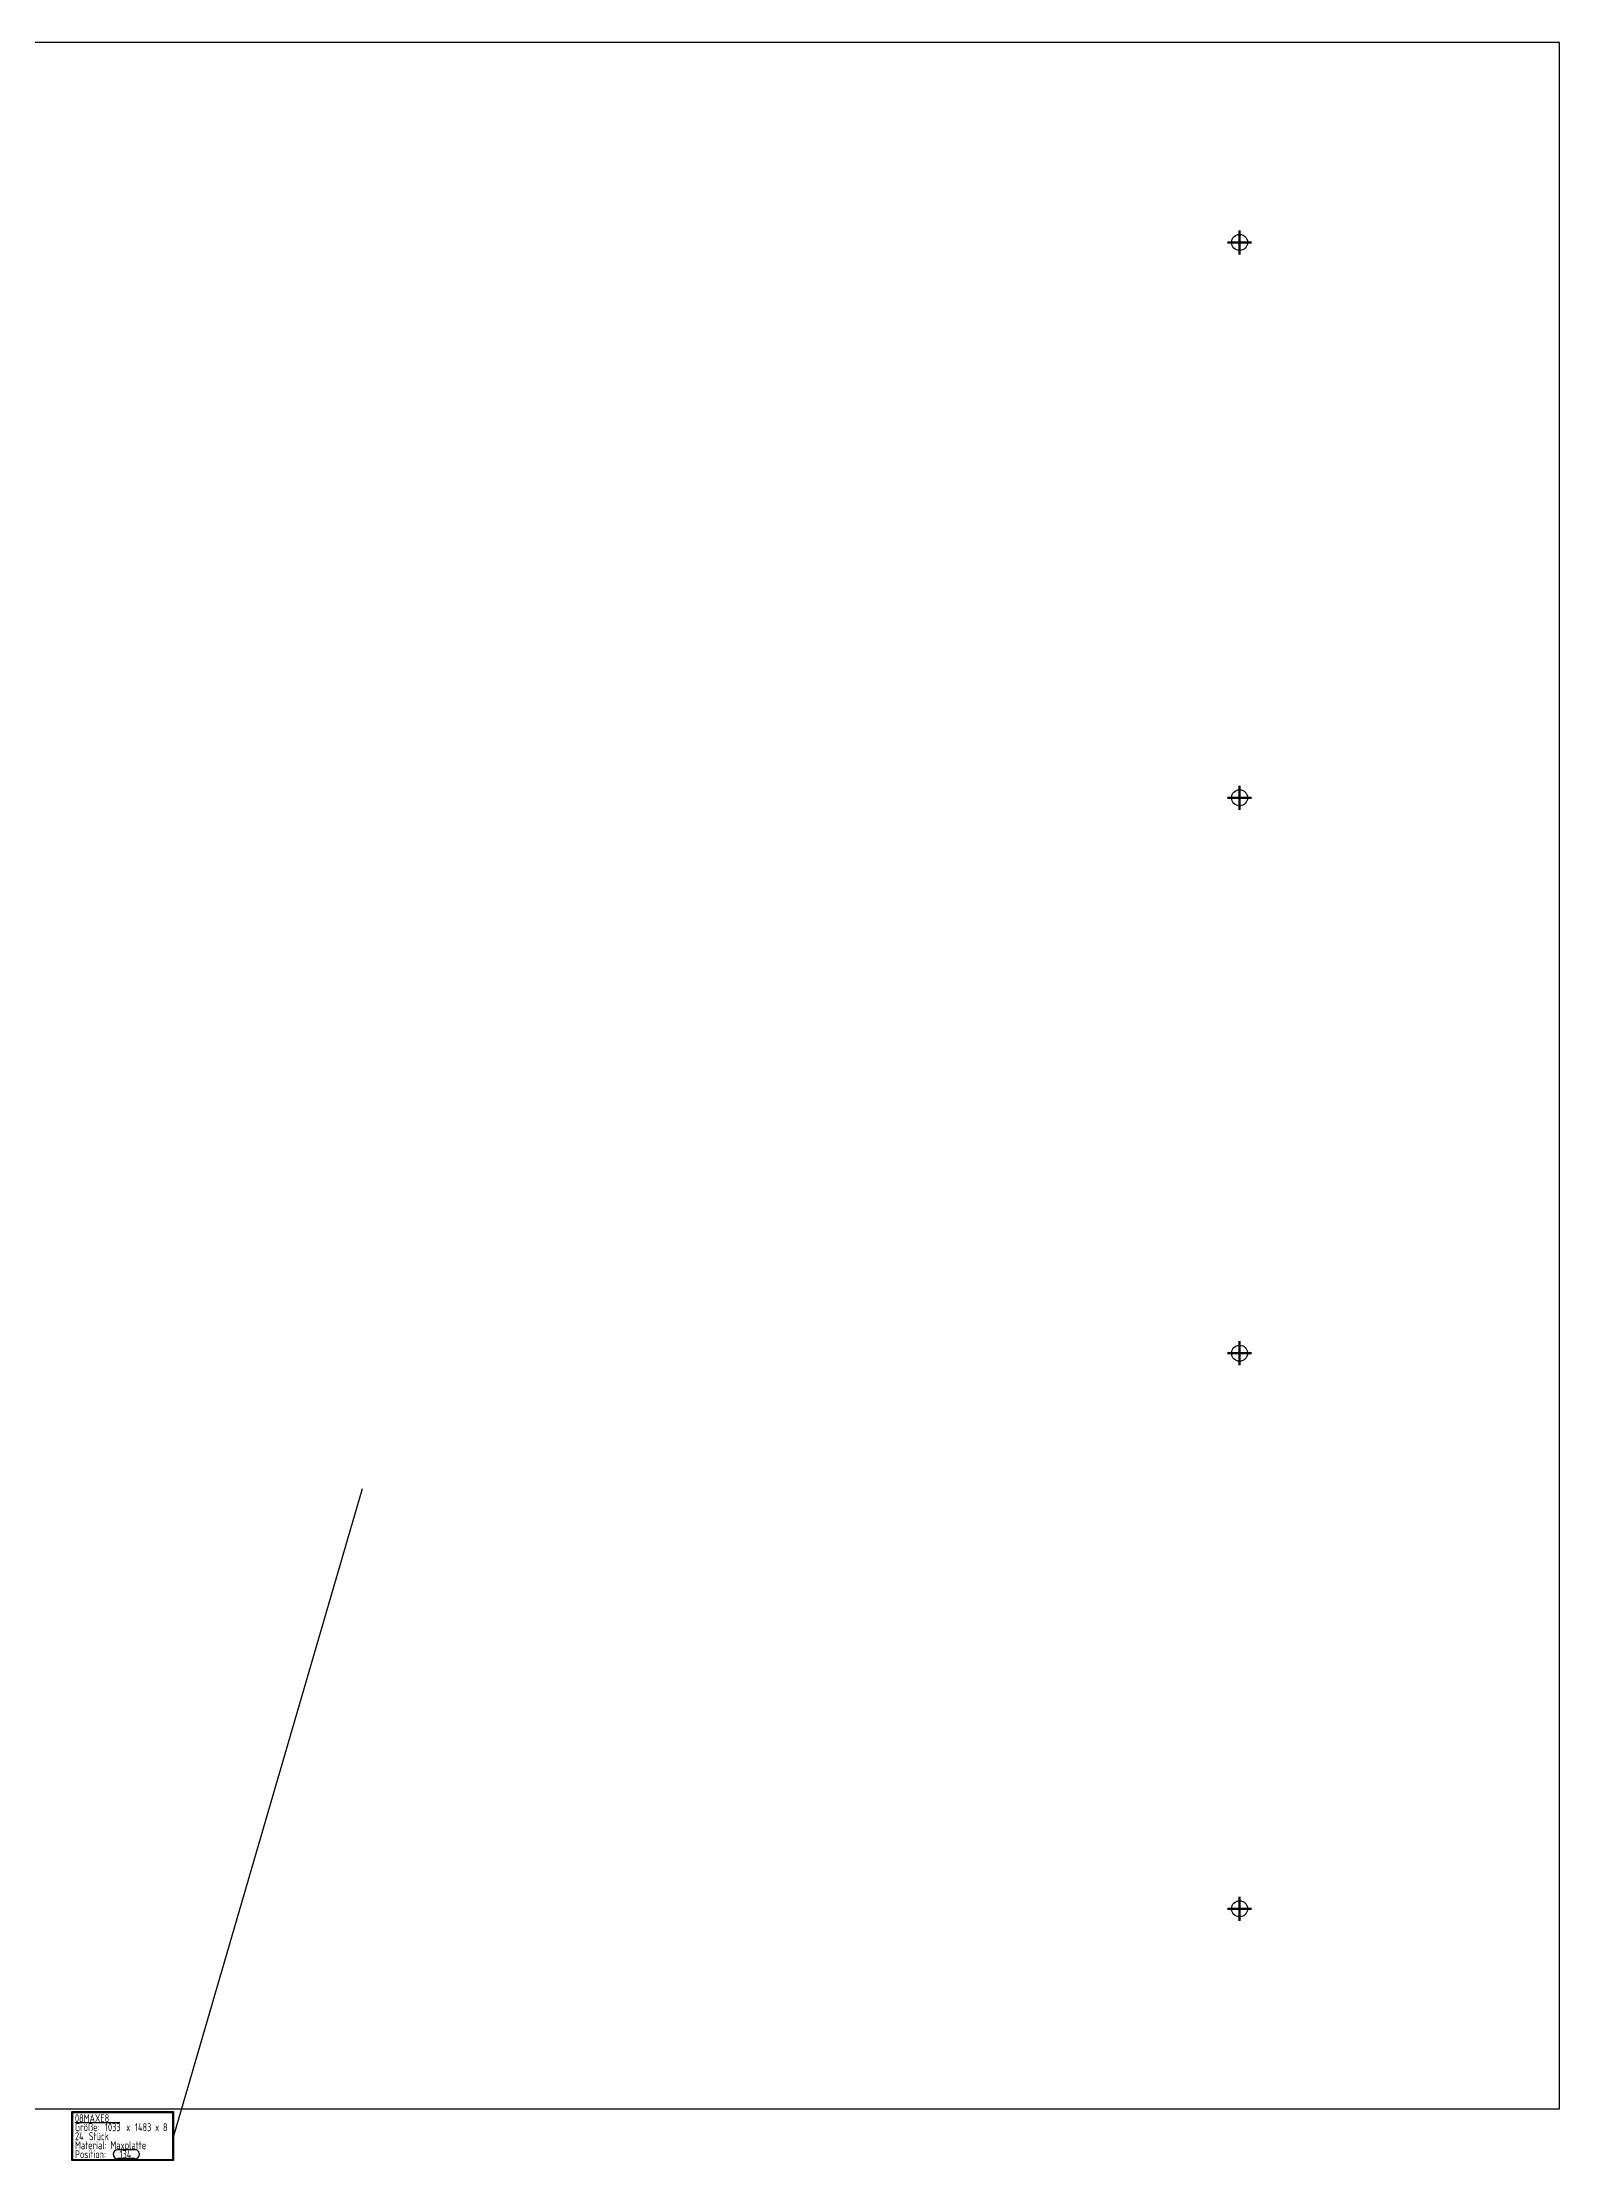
# Model space of a CAD drawing. Header units: millimetres. Extents: x -1 to 1749, y -8600 to -1376.
# Drawn here: x 732 to 1490, y -6088 to -5029 of the extents above; entities that cross this region are included whole.
import ezdxf
from ezdxf.enums import TextEntityAlignment as Align

# ---------------------------------------------------------------- set-up
doc = ezdxf.new("R2010")
doc.units = ezdxf.units.MM
doc.linetypes.add('STRICHPUNKT2', pattern=[18.5, 10, -4, 0.5, -4])
doc.layers.get('0').update_dxf_attribs({"linetype": 'CONTINUOUS'})
doc.layers.add('DIM49', color=4, linetype='CONTINUOUS')
doc.layers.add('TXT_ALL', color=7, linetype='CONTINUOUS')
doc.layers.add('LE_ALL', color=7, linetype='CONTINUOUS', lineweight=50)
doc.styles.add('ISOCPEUR', font='ISOCPEUR.ttf')

# ---------------------------------------------------------------- blocks, each defined once
blk = doc.blocks.new('SHAPE_00121', base_point=(891.3, -5752.2))
at = {"layer": 'DIM49', "color": 1}
for p, q in [((891.3, -5752.2), (797, -6075.8)), ((747.8, -6069), (770.2, -6069)), ((769.1, -6082.5), (777.8, -6082.5)), ((777.8, -6087), (769.1, -6087))]:
    blk.add_line(p, q, dxfattribs=at)
for points in [[(746.3, -6063.5), (797, -6063.5), (797, -6088), (746.3, -6088)], [(746.7, -6063.9), (796.6, -6063.9), (796.6, -6087.6), (746.7, -6087.6)]]:
    blk.add_lwpolyline(points, close=True, dxfattribs=at)
for centre, start_param, end_param in [((769.1, -6084.8), 3.141593, 0), ((777.8, -6084.8), 0, 3.141593)]:
    blk.add_ellipse(centre, major_axis=(0, -2.25), ratio=1, start_param=start_param, end_param=end_param, dxfattribs=at)
at = {"layer": 'TXT_ALL', "color": 1, "style": 'ISOCPEUR', "width": 0.65}
for s, p in [('08MAXE8', (747.8, -6066.8)), ('24', (747.8, -6075.8)), ('Größe:', (747.8, -6071.3)), ('Material: Maxplatte', (747.8, -6080.3)), (' Stück', (752.8, -6075.8)), ('1033', (762.8, -6071.3)), (' x', (771.5, -6071.3)), ('1483 x 8', (777.8, -6071.3)), ('Position:', (747.8, -6084.8)), ('134', (770.1, -6084.8))]:
    blk.add_text(s, height=4, dxfattribs=at).set_placement(p, align=Align.MIDDLE_LEFT)
blk = doc.blocks.new('08MAXE8_00061', base_point=(420, -5962.1))
blk.add_lwpolyline([(1490, -6062.1), (1490, -5029.1), (7, -5029.1), (7, -6062.1)], close=True)
for centre in [(1330, -5129.1), (1330, -5406.7), (1330, -5684.4), (1330, -5962.1)]:
    blk.add_circle(centre, 4)
blk.add_blockref('SHAPE_00121', (891.3, -5752.2))
blk = doc.blocks.new('_00063', base_point=(1330, -5129.1))
at = {"layer": 'LE_ALL', "color": 1, "linetype": 'STRICHPUNKT2'}
for p, q in [((32, -5129.1), (32, -5123.1)), ((32, -5129.1), (32, -5123.1)), ((424, -5129.1), (424, -5123.1)), ((424, -5129.1), (424, -5123.1)), ((1330, -5129.1), (1330, -5123.1)), ((1330, -5129.1), (1330, -5123.1)), ((32, -5129.1), (26, -5129.1)), ((32, -5129.1), (26, -5129.1)), ((32, -5129.1), (32, -5135.1)), ((32, -5129.1), (38, -5129.1)), ((32, -5129.1), (32, -5135.1)), ((32, -5129.1), (38, -5129.1)), ((424, -5129.1), (418, -5129.1)), ((424, -5129.1), (418, -5129.1)), ((424, -5129.1), (424, -5135.1)), ((424, -5129.1), (430, -5129.1)), ((424, -5129.1), (424, -5135.1)), ((424, -5129.1), (430, -5129.1)), ((1330, -5129.1), (1324, -5129.1)), ((1330, -5129.1), (1324, -5129.1)), ((1330, -5129.1), (1330, -5135.1)), ((1330, -5129.1), (1336, -5129.1)), ((1330, -5129.1), (1330, -5135.1)), ((1330, -5129.1), (1336, -5129.1)), ((32, -5406.7), (26, -5406.7)), ((32, -5406.7), (26, -5406.7)), ((32, -5406.7), (32, -5400.7)), ((32, -5406.7), (32, -5400.7)), ((32, -5406.7), (32, -5412.7)), ((32, -5406.7), (38, -5406.7)), ((32, -5406.7), (32, -5412.7)), ((32, -5406.7), (38, -5406.7)), ((424, -5406.7), (418, -5406.7)), ((424, -5406.7), (418, -5406.7)), ((424, -5406.7), (424, -5400.7)), ((424, -5406.7), (424, -5400.7)), ((424, -5406.7), (424, -5412.7)), ((424, -5406.7), (430, -5406.7)), ((424, -5406.7), (424, -5412.7)), ((424, -5406.7), (430, -5406.7)), ((1330, -5406.7), (1324, -5406.7)), ((1330, -5406.7), (1324, -5406.7)), ((1330, -5406.7), (1330, -5400.7)), ((1330, -5406.7), (1330, -5400.7)), ((1330, -5406.7), (1330, -5412.7)), ((1330, -5406.7), (1336, -5406.7)), ((1330, -5406.7), (1330, -5412.7)), ((1330, -5406.7), (1336, -5406.7)), ((32, -5684.4), (26, -5684.4)), ((32, -5684.4), (26, -5684.4)), ((32, -5684.4), (32, -5678.4)), ((32, -5684.4), (32, -5678.4)), ((32, -5684.4), (32, -5690.4)), ((32, -5684.4), (38, -5684.4)), ((32, -5684.4), (32, -5690.4)), ((32, -5684.4), (38, -5684.4)), ((424, -5684.4), (418, -5684.4)), ((424, -5684.4), (418, -5684.4)), ((424, -5684.4), (424, -5678.4)), ((424, -5684.4), (424, -5678.4)), ((424, -5684.4), (424, -5690.4)), ((424, -5684.4), (430, -5684.4)), ((424, -5684.4), (424, -5690.4)), ((424, -5684.4), (430, -5684.4)), ((1330, -5684.4), (1324, -5684.4)), ((1330, -5684.4), (1324, -5684.4)), ((1330, -5684.4), (1330, -5678.4)), ((1330, -5684.4), (1330, -5678.4)), ((1330, -5684.4), (1330, -5690.4)), ((1330, -5684.4), (1336, -5684.4)), ((1330, -5684.4), (1330, -5690.4)), ((1330, -5684.4), (1336, -5684.4)), ((32, -5962.1), (32, -5956.1)), ((32, -5962.1), (32, -5956.1)), ((424, -5962.1), (424, -5956.1)), ((424, -5962.1), (424, -5956.1)), ((1330, -5962.1), (1330, -5956.1)), ((1330, -5962.1), (1330, -5956.1)), ((32, -5962.1), (26, -5962.1)), ((32, -5962.1), (26, -5962.1)), ((32, -5962.1), (32, -5968.1)), ((32, -5962.1), (38, -5962.1)), ((32, -5962.1), (32, -5968.1)), ((32, -5962.1), (38, -5962.1)), ((424, -5962.1), (418, -5962.1)), ((424, -5962.1), (418, -5962.1)), ((424, -5962.1), (424, -5968.1)), ((424, -5962.1), (430, -5962.1)), ((424, -5962.1), (424, -5968.1)), ((424, -5962.1), (430, -5962.1)), ((1330, -5962.1), (1324, -5962.1)), ((1330, -5962.1), (1324, -5962.1)), ((1330, -5962.1), (1330, -5968.1)), ((1330, -5962.1), (1336, -5962.1)), ((1330, -5962.1), (1330, -5968.1)), ((1330, -5962.1), (1336, -5962.1))]:
    blk.add_line(p, q, dxfattribs=at)
blk = doc.blocks.new('_00062')
blk.add_blockref('_00063', (1330, -5129.1))
blk = doc.blocks.new('08MAXE8_00060')
for name, p in [('08MAXE8_00061', (420, -5962.1)), ('_00062', (0, 0))]:
    blk.add_blockref(name, p)
blk = doc.blocks.new('Maxplatten R2_3_16_ 1.+2.OG_00059')
blk.add_blockref('08MAXE8_00060', (0, 0))
blk = doc.blocks.new('Maxplatten_00058')
blk.add_blockref('Maxplatten R2_3_16_ 1.+2.OG_00059', (0, 0))
blk = doc.blocks.new('Hauptbaugruppe_00057')
blk.add_blockref('Maxplatten_00058', (0, 0))
blk = doc.blocks.new('_A3D0063_00056')
blk.add_blockref('Hauptbaugruppe_00057', (0, 0))
blk = doc.blocks.new('_ANS0063_00055')
blk.add_blockref('_A3D0063_00056', (0, 0))

msp = doc.modelspace()

# ---------------------------------------------------------------- block references
msp.add_blockref('_ANS0063_00055', (0, 0))

doc.saveas('drawing.dxf')
